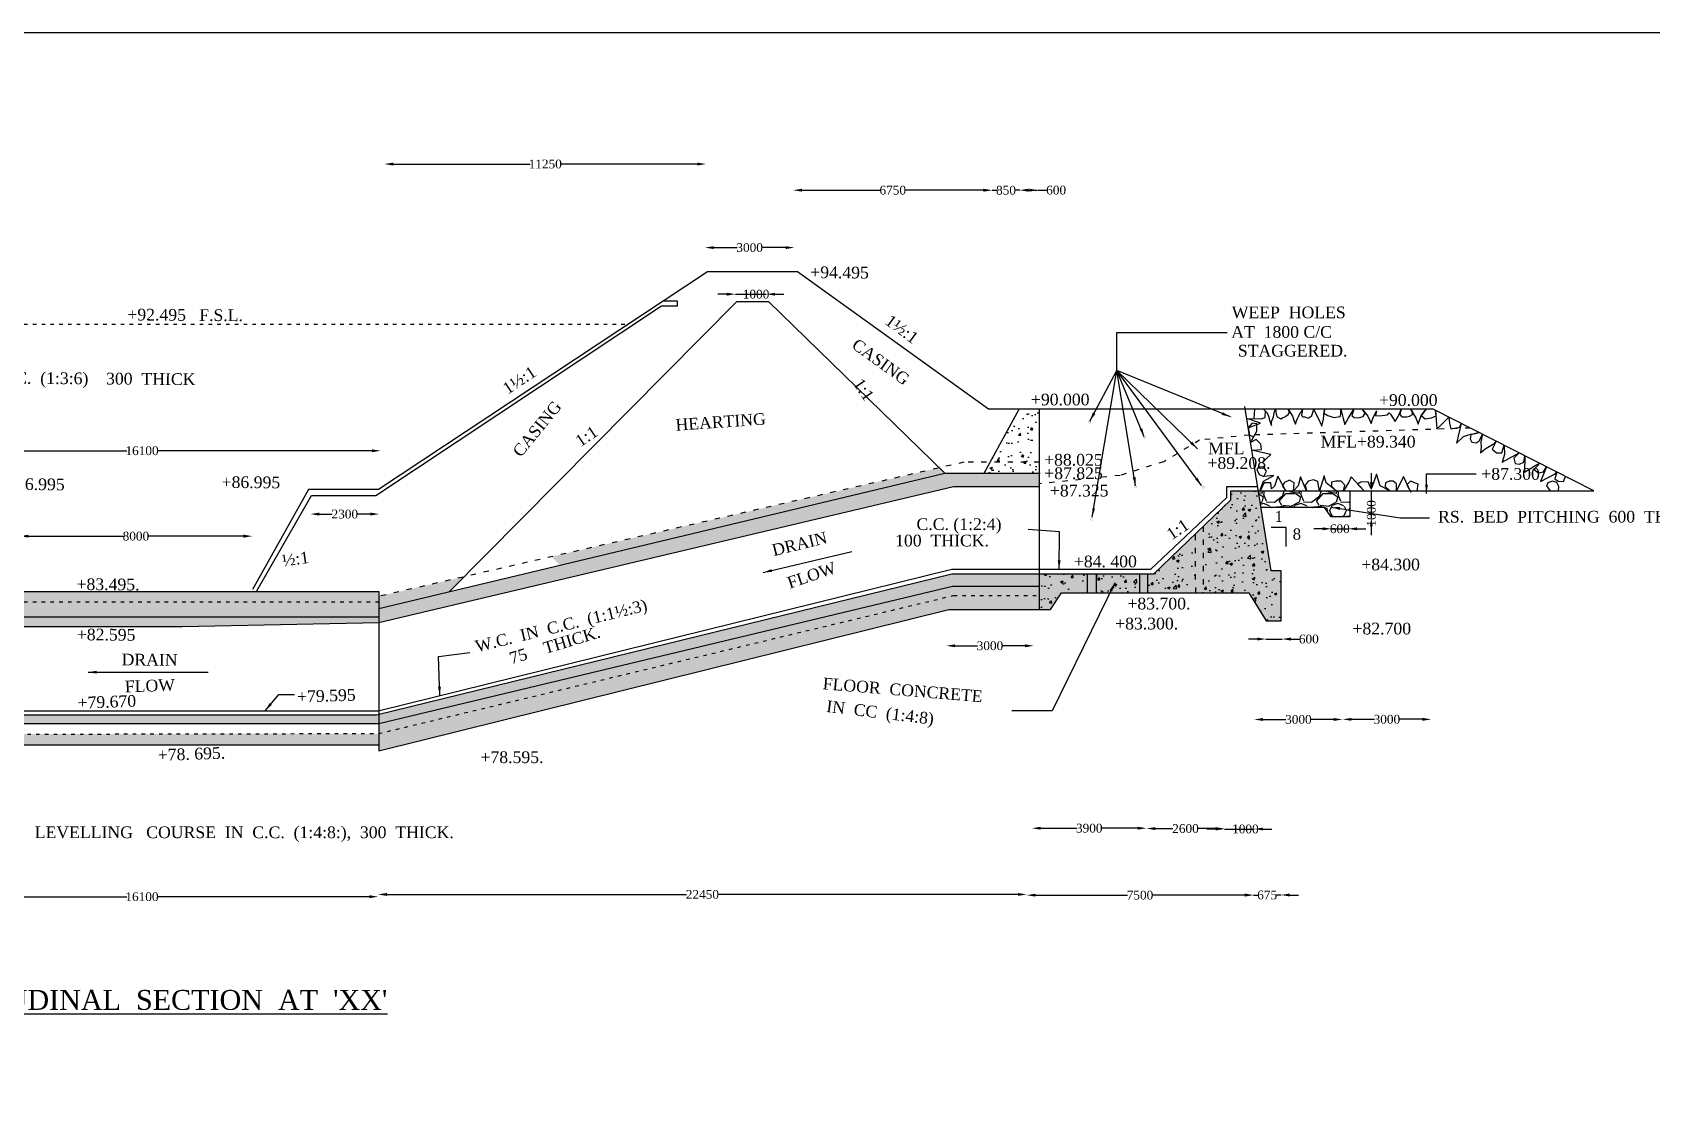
# Model space of a CAD drawing. Header units: millimetres. Extents: x 4961 to 197786, y 4930 to 111590.
# Drawn here: x 62087 to 117400, y 75194 to 111590 of the extents above; entities that cross this region are included whole.
import ezdxf

# ---------------------------------------------------------------- set-up
doc = ezdxf.new("R2010")
doc.units = ezdxf.units.MM
doc.linetypes.add('ACAD_ISO02W100', pattern=[15, 12, -3])
doc.linetypes.add('ACAD_ISO03W100', pattern=[30, 12, -18])
for name, color, linetype in [('DIM', 5, 'Continuous'), ('DOT LINE', 3, 'Continuous'), ('dwg', 20, 'Continuous'), ('HATCH', 2, 'Continuous'), ('TEXT', 7, 'Continuous')]:
    doc.layers.add(name, color=color, linetype=linetype)
doc.layers.add('TITLE', color=7, linetype='Continuous', lineweight=30)
doc.styles.get("Standard").update_dxf_attribs({"font": 'TIMES.TTF', "height": 300})
doc.dimstyles.new('ISO-25', dxfattribs={"dimtxt": 300, "dimasz": 300, "dimexe": 1.265, "dimexo": 0.625, "dimtad": 0, "dimdec": 1, "dimtxsty": 'Standard', "dimcen": 2.5, "dimse1": 1, "dimse2": 1, "dimclre": 5, "dimclrt": 4, "dimadec": 0, "dimazin": 0, "dimtfac": 1, "dimtdec": 1, "dimtmove": 0, "dimatfit": 3, "dimfxl": 1, "dimarcsym": 0})
pattern_1 = [(50, (0, 0), (910.9233, -79.6954), [95.25, -1047.75]), (355, (0, 0), (-176.214, 955.283), [76.2, -838.2]), (100.451, (75.9, -6.6), (734.7125, 875.5834), [80.95, -890.45]), (46.1842, (0, 254), (1355.395, -210.212), [142.875, -1571.625]), (96.6356, (113, 236.5), (1187.021, 1237.128), [121.425, -1335.675]), (351.184, (0, 254), (1187.023, 1237.126), [114.3, -1257.3]), (21, (127, 190.5), (758.0744, -511.3276), [95.25, -1047.75]), (326, (127, 190.5), (309.01, 920.94), [76.2, -838.2]), (71.4514, (190.2, 147.9), (1067.0825, 409.6143), [80.95, -890.45]), (37.5, (0, 0), (15.443, 422.7752), [0, -828.04, 0, -850.9, 0, -841.375]), (7.5, (0, 0), (334.0983, 500.9029), [0, -485.14, 0, -808.99, 0, -320.675]), (327.5, (-283.2, 0), (677.953, -28.6437), [0, -317.5, 0, -990.6, 0, -1314.45]), (317.5, (-410.2, 0), (740.646, 127.1325), [0, -412.75, 0, -657.86, 0, -933.45])]
pattern_2 = [(50, (0, 0), (546.554, -47.8173), [57.15, -628.65]), (355, (0, 0), (-105.7285, 573.17), [45.72, -502.92]), (100.451, (45.55, -4), (440.8275, 525.35), [48.57, -534.27]), (46.1842, (0, 152.4), (813.237, -126.127), [85.725, -942.975]), (96.6356, (67.8, 141.9), (712.2127, 742.2767), [72.855, -801.405]), (351.184, (0, 152.4), (712.214, 742.2754), [68.58, -754.38]), (21, (76.2, 114.3), (454.8446, -306.7966), [57.15, -628.65]), (326, (76.2, 114.3), (185.406, 552.564), [45.72, -502.92]), (71.4514, (114.1, 88.73), (640.2495, 245.7686), [48.57, -534.27]), (37.5, (0, 0), (9.2658, 253.66512), [0, -496.824, 0, -510.54, 0, -504.825]), (7.5, (0, 0), (200.459, 300.5417), [0, -291.084, 0, -485.394, 0, -192.405]), (327.5, (-169.93, 0), (406.77179, -17.18623), [0, -190.5, 0, -594.36, 0, -788.67]), (317.5, (-246.13, 0), (444.3875, 76.2795), [0, -247.65, 0, -394.716, 0, -560.07])]

# ---------------------------------------------------------------- blocks, each defined once
blk = doc.blocks.new('*D16')
at = {"layer": 'Defpoints', "color": 0, "linetype": 'ByBlock'}
for p in [(57677, 97208), (73988, 97295), (73988, 97208)]:
    blk.add_point(p, dxfattribs=at)
at = {"layer": 'DIM', "color": 0, "linetype": 'ByBlock', "lineweight": -2}
for p, q in [((57977, 97295), (65312, 97295)), ((73688, 97295), (66353, 97295))]:
    blk.add_line(p, q, dxfattribs=at)
at = {"layer": 'DIM', "color": 0, "linetype": 'ByBlock'}
for points in [[(57977, 97345), (57977, 97245), (57677, 97295)], [(73688, 97345), (73688, 97245), (73988, 97295)]]:
    blk.add_solid(points, dxfattribs=at)
at = {"layer": 'DIM', "color": 4, "linetype": 'ByBlock', "insert": (65833, 97295), "char_height": 300, "attachment_point": 5}
blk.add_mtext('16100', dxfattribs=at)
blk = doc.blocks.new('*D17')
at = {"layer": 'Defpoints', "color": 0, "linetype": 'ByBlock'}
for p in [(61649, 94384), (69599, 94384), (69599, 94377)]:
    blk.add_point(p, dxfattribs=at)
at = {"layer": 'DIM', "color": 0, "linetype": 'ByBlock', "lineweight": -2}
for p, q in [((61949, 94377), (65202, 94377)), ((69299, 94377), (66047, 94377))]:
    blk.add_line(p, q, dxfattribs=at)
at = {"layer": 'DIM', "color": 0, "linetype": 'ByBlock'}
for points in [[(61949, 94427), (61949, 94327), (61649, 94377)], [(69299, 94427), (69299, 94327), (69599, 94377)]]:
    blk.add_solid(points, dxfattribs=at)
at = {"layer": 'DIM', "color": 4, "linetype": 'ByBlock', "insert": (65624, 94377), "char_height": 300, "attachment_point": 5}
blk.add_mtext('8000', dxfattribs=at)
blk = doc.blocks.new('*D18')
at = {"layer": 'Defpoints', "color": 0, "linetype": 'ByBlock'}
for p in [(71588, 95121), (73933, 95131), (73933, 95121)]:
    blk.add_point(p, dxfattribs=at)
at = {"layer": 'DIM', "color": 0, "linetype": 'ByBlock', "lineweight": -2}
for p, q in [((71888, 95131), (72329, 95131)), ((73633, 95131), (73191, 95131))]:
    blk.add_line(p, q, dxfattribs=at)
at = {"layer": 'DIM', "color": 0, "linetype": 'ByBlock'}
for points in [[(71888, 95181), (71888, 95081), (71588, 95131)], [(73633, 95181), (73633, 95081), (73933, 95131)]]:
    blk.add_solid(points, dxfattribs=at)
at = {"layer": 'DIM', "color": 4, "linetype": 'ByBlock', "insert": (72760, 95131), "char_height": 300, "attachment_point": 5}
blk.add_mtext('2300', dxfattribs=at)
blk = doc.blocks.new('*D19')
at = {"layer": 'Defpoints', "color": 0, "linetype": 'ByBlock'}
for p in [(74113, 107090), (85101, 107091), (85101, 107090)]:
    blk.add_point(p, dxfattribs=at)
at = {"layer": 'DIM', "color": 0, "linetype": 'ByBlock', "lineweight": -2}
for p, q in [((74413, 107091), (79087, 107091)), ((84801, 107091), (80127, 107091))]:
    blk.add_line(p, q, dxfattribs=at)
at = {"layer": 'DIM', "color": 0, "linetype": 'ByBlock'}
for points in [[(74413, 107141), (74413, 107041), (74113, 107091)], [(84801, 107141), (84801, 107041), (85101, 107091)]]:
    blk.add_solid(points, dxfattribs=at)
at = {"layer": 'DIM', "color": 4, "linetype": 'ByBlock', "insert": (79607, 107091), "char_height": 300, "attachment_point": 5}
blk.add_mtext('11250', dxfattribs=at)
blk = doc.blocks.new('*D20')
at = {"layer": 'Defpoints', "color": 0, "linetype": 'ByBlock'}
for p in [(85063, 104287), (88115, 104287), (88115, 104237)]:
    blk.add_point(p, dxfattribs=at)
at = {"layer": 'DIM', "color": 0, "linetype": 'ByBlock', "lineweight": -2}
for p, q in [((85363, 104237), (86162, 104237)), ((87815, 104237), (87015, 104237))]:
    blk.add_line(p, q, dxfattribs=at)
at = {"layer": 'DIM', "color": 0, "linetype": 'ByBlock'}
for points in [[(85363, 104287), (85363, 104187), (85063, 104237)], [(87815, 104287), (87815, 104187), (88115, 104237)]]:
    blk.add_solid(points, dxfattribs=at)
at = {"layer": 'DIM', "color": 4, "linetype": 'ByBlock', "insert": (86589, 104237), "char_height": 300, "attachment_point": 5}
blk.add_mtext('3000', dxfattribs=at)
blk = doc.blocks.new('*D21')
at = {"layer": 'Defpoints', "color": 0, "linetype": 'ByBlock'}
for p in [(107587, 95925), (107827, 95925), (107586, 95008)]:
    blk.add_point(p, dxfattribs=at)
at = {"layer": 'DIM', "color": 0, "linetype": 'ByBlock', "lineweight": -2}
for p, q in [((107828, 96225), (107829, 96525)), ((107826, 95008), (107827, 95925)), ((107825, 94708), (107824, 94408))]:
    blk.add_line(p, q, dxfattribs=at)
at = {"layer": 'DIM', "color": 0, "linetype": 'ByBlock'}
for points in [[(107778, 96225), (107878, 96225), (107827, 95925)], [(107775, 94708), (107875, 94708), (107826, 95008)]]:
    blk.add_solid(points, dxfattribs=at)
at = {"layer": 'DIM', "color": 4, "linetype": 'ByBlock', "insert": (107826, 95156), "char_height": 300, "attachment_point": 5, "rotation": 89.8845}
blk.add_mtext('1000', dxfattribs=at)
blk = doc.blocks.new('*D22')
at = {"layer": 'Defpoints', "color": 0, "linetype": 'ByBlock'}
for p in [(106463, 94652), (107033, 94652), (107033, 94629)]:
    blk.add_point(p, dxfattribs=at)
at = {"layer": 'DIM', "color": 0, "linetype": 'ByBlock', "lineweight": -2}
for p, q in [((106163, 94629), (105863, 94629)), ((106463, 94629), (107033, 94629)), ((107333, 94629), (107633, 94629))]:
    blk.add_line(p, q, dxfattribs=at)
at = {"layer": 'DIM', "color": 0, "linetype": 'ByBlock'}
for points in [[(106163, 94679), (106163, 94579), (106463, 94629)], [(107333, 94679), (107333, 94579), (107033, 94629)]]:
    blk.add_solid(points, dxfattribs=at)
at = {"layer": 'DIM', "color": 4, "linetype": 'ByBlock', "insert": (106748, 94629), "char_height": 300, "attachment_point": 5}
blk.add_mtext('600', dxfattribs=at)
blk = doc.blocks.new('*D23')
at = {"layer": 'Defpoints', "color": 0, "linetype": 'ByBlock'}
for p in [(86106, 102704), (87158, 102704), (87158, 102644)]:
    blk.add_point(p, dxfattribs=at)
at = {"layer": 'DIM', "color": 0, "linetype": 'ByBlock', "lineweight": -2}
for p, q in [((85806, 102644), (85506, 102644)), ((86106, 102644), (87158, 102644)), ((87458, 102644), (87758, 102644))]:
    blk.add_line(p, q, dxfattribs=at)
at = {"layer": 'DIM', "color": 0, "linetype": 'ByBlock'}
for points in [[(85806, 102694), (85806, 102594), (86106, 102644)], [(87458, 102694), (87458, 102594), (87158, 102644)]]:
    blk.add_solid(points, dxfattribs=at)
at = {"layer": 'DIM', "color": 4, "linetype": 'ByBlock', "insert": (86808, 102644), "char_height": 300, "attachment_point": 5}
blk.add_mtext('1000', dxfattribs=at)
blk = doc.blocks.new('*D24')
at = {"layer": 'Defpoints', "color": 0, "linetype": 'ByBlock'}
for p in [(88080, 106191), (94877, 106198), (94877, 106191)]:
    blk.add_point(p, dxfattribs=at)
at = {"layer": 'DIM', "color": 0, "linetype": 'ByBlock', "lineweight": -2}
for p, q in [((88380, 106198), (91052, 106198)), ((94577, 106198), (91904, 106198))]:
    blk.add_line(p, q, dxfattribs=at)
at = {"layer": 'DIM', "color": 0, "linetype": 'ByBlock'}
for points in [[(88380, 106248), (88380, 106148), (88080, 106198)], [(94577, 106248), (94577, 106148), (94877, 106198)]]:
    blk.add_solid(points, dxfattribs=at)
at = {"layer": 'DIM', "color": 4, "linetype": 'ByBlock', "insert": (91478, 106198), "char_height": 300, "attachment_point": 5}
blk.add_mtext('6750', dxfattribs=at)
blk = doc.blocks.new('*D25')
at = {"layer": 'Defpoints', "color": 0, "linetype": 'ByBlock'}
for p in [(94877, 106198), (95815, 106198), (95815, 106196)]:
    blk.add_point(p, dxfattribs=at)
at = {"layer": 'DIM', "color": 0, "linetype": 'ByBlock', "lineweight": -2}
for p, q in [((94577, 106196), (94277, 106196)), ((94877, 106196), (95034, 106196)), ((95815, 106196), (95657, 106196)), ((96115, 106196), (96415, 106196))]:
    blk.add_line(p, q, dxfattribs=at)
at = {"layer": 'DIM', "color": 0, "linetype": 'ByBlock'}
for points in [[(94577, 106246), (94577, 106146), (94877, 106196)], [(96115, 106246), (96115, 106146), (95815, 106196)]]:
    blk.add_solid(points, dxfattribs=at)
at = {"layer": 'DIM', "color": 4, "linetype": 'ByBlock', "insert": (95346, 106196), "char_height": 300, "attachment_point": 5}
blk.add_mtext('850', dxfattribs=at)
blk = doc.blocks.new('*D26')
at = {"layer": 'Defpoints', "color": 0, "linetype": 'ByBlock'}
for p in [(95815, 106196), (96444, 106199), (96444, 106196)]:
    blk.add_point(p, dxfattribs=at)
at = {"layer": 'DIM', "color": 0, "linetype": 'ByBlock', "lineweight": -2}
for p, q in [((96115, 106199), (96144, 106199)), ((96444, 106199), (96744, 106199))]:
    blk.add_line(p, q, dxfattribs=at)
at = {"layer": 'DIM', "color": 0, "linetype": 'ByBlock'}
for points in [[(96115, 106249), (96115, 106149), (95815, 106199)], [(96144, 106249), (96144, 106149), (96444, 106199)]]:
    blk.add_solid(points, dxfattribs=at)
at = {"layer": 'DIM', "color": 4, "linetype": 'ByBlock', "insert": (97059, 106199), "char_height": 300, "attachment_point": 5}
blk.add_mtext('600', dxfattribs=at)
blk = doc.blocks.new('*D27')
at = {"layer": 'Defpoints', "color": 0, "linetype": 'ByBlock'}
for p in [(104226, 90874), (104776, 90874), (104776, 90862)]:
    blk.add_point(p, dxfattribs=at)
at = {"layer": 'DIM', "color": 0, "linetype": 'ByBlock', "lineweight": -2}
for p, q in [((103926, 90862), (103626, 90862)), ((104226, 90862), (104776, 90862)), ((105076, 90862), (105376, 90862))]:
    blk.add_line(p, q, dxfattribs=at)
at = {"layer": 'DIM', "color": 0, "linetype": 'ByBlock'}
for points in [[(103926, 90912), (103926, 90812), (104226, 90862)], [(105076, 90912), (105076, 90812), (104776, 90862)]]:
    blk.add_solid(points, dxfattribs=at)
at = {"layer": 'DIM', "color": 4, "linetype": 'ByBlock', "insert": (105691, 90862), "char_height": 300, "attachment_point": 5}
blk.add_mtext('600', dxfattribs=at)
blk = doc.blocks.new('*D28')
at = {"layer": 'Defpoints', "color": 0, "linetype": 'ByBlock'}
for p in [(93304, 90645), (96292, 90645), (96292, 90632)]:
    blk.add_point(p, dxfattribs=at)
at = {"layer": 'DIM', "color": 0, "linetype": 'ByBlock', "lineweight": -2}
for p, q in [((93604, 90632), (94371, 90632)), ((95992, 90632), (95225, 90632))]:
    blk.add_line(p, q, dxfattribs=at)
at = {"layer": 'DIM', "color": 0, "linetype": 'ByBlock'}
for points in [[(93604, 90682), (93604, 90582), (93304, 90632)], [(95992, 90682), (95992, 90582), (96292, 90632)]]:
    blk.add_solid(points, dxfattribs=at)
at = {"layer": 'DIM', "color": 4, "linetype": 'ByBlock', "insert": (94798, 90632), "char_height": 300, "attachment_point": 5}
blk.add_mtext('3000', dxfattribs=at)
blk = doc.blocks.new('*D33')
at = {"layer": 'Defpoints', "color": 0, "linetype": 'ByBlock'}
for p in [(57765, 82050), (73898, 82059), (73898, 82050)]:
    blk.add_point(p, dxfattribs=at)
at = {"layer": 'DIM', "color": 0, "linetype": 'ByBlock', "lineweight": -2}
for p, q in [((58065, 82059), (65311, 82059)), ((73598, 82059), (66352, 82059))]:
    blk.add_line(p, q, dxfattribs=at)
at = {"layer": 'DIM', "color": 0, "linetype": 'ByBlock'}
for points in [[(58065, 82109), (58065, 82009), (57765, 82059)], [(73598, 82109), (73598, 82009), (73898, 82059)]]:
    blk.add_solid(points, dxfattribs=at)
at = {"layer": 'DIM', "color": 4, "linetype": 'ByBlock', "insert": (65831, 82059), "char_height": 300, "attachment_point": 5}
blk.add_mtext('16100', dxfattribs=at)
blk = doc.blocks.new('*D34')
at = {"layer": 'Defpoints', "color": 0, "linetype": 'ByBlock'}
for p in [(73898, 82059), (96052, 82136), (96052, 82059)]:
    blk.add_point(p, dxfattribs=at)
at = {"layer": 'DIM', "color": 0, "linetype": 'ByBlock', "lineweight": -2}
for p, q in [((74198, 82136), (84433, 82136)), ((95752, 82136), (85516, 82136))]:
    blk.add_line(p, q, dxfattribs=at)
at = {"layer": 'DIM', "color": 0, "linetype": 'ByBlock'}
for points in [[(74198, 82186), (74198, 82086), (73898, 82136)], [(95752, 82186), (95752, 82086), (96052, 82136)]]:
    blk.add_solid(points, dxfattribs=at)
at = {"layer": 'DIM', "color": 4, "linetype": 'ByBlock', "insert": (84975, 82136), "char_height": 300, "attachment_point": 5}
blk.add_mtext('22450', dxfattribs=at)
blk = doc.blocks.new('*D35')
at = {"layer": 'Defpoints', "color": 0, "linetype": 'ByBlock'}
for p in [(96052, 82136), (103795, 82136), (103795, 82111)]:
    blk.add_point(p, dxfattribs=at)
at = {"layer": 'DIM', "color": 0, "linetype": 'ByBlock', "lineweight": -2}
for p, q in [((96352, 82111), (99496, 82111)), ((103495, 82111), (100351, 82111))]:
    blk.add_line(p, q, dxfattribs=at)
at = {"layer": 'DIM', "color": 0, "linetype": 'ByBlock'}
for points in [[(96352, 82161), (96352, 82061), (96052, 82111)], [(103495, 82161), (103495, 82061), (103795, 82111)]]:
    blk.add_solid(points, dxfattribs=at)
at = {"layer": 'DIM', "color": 4, "linetype": 'ByBlock', "insert": (99923, 82111), "char_height": 300, "attachment_point": 5}
blk.add_mtext('7500', dxfattribs=at)
blk = doc.blocks.new('*D36')
at = {"layer": 'Defpoints', "color": 0, "linetype": 'ByBlock'}
for p in [(96232, 84399), (100147, 84399), (100147, 84399)]:
    blk.add_point(p, dxfattribs=at)
at = {"layer": 'DIM', "color": 0, "linetype": 'ByBlock', "lineweight": -2}
for p, q in [((96532, 84399), (97763, 84399)), ((99847, 84399), (98617, 84399))]:
    blk.add_line(p, q, dxfattribs=at)
at = {"layer": 'DIM', "color": 0, "linetype": 'ByBlock'}
for points in [[(96532, 84449), (96532, 84349), (96232, 84399)], [(99847, 84449), (99847, 84349), (100147, 84399)]]:
    blk.add_solid(points, dxfattribs=at)
at = {"layer": 'DIM', "color": 4, "linetype": 'ByBlock', "insert": (98190, 84399), "char_height": 300, "attachment_point": 5}
blk.add_mtext('3900', dxfattribs=at)
blk = doc.blocks.new('*D37')
at = {"layer": 'Defpoints', "color": 0, "linetype": 'ByBlock'}
for p in [(100147, 84399), (102809, 84399), (102809, 84386)]:
    blk.add_point(p, dxfattribs=at)
at = {"layer": 'DIM', "color": 0, "linetype": 'ByBlock', "lineweight": -2}
for p, q in [((100447, 84386), (101047, 84386)), ((102509, 84386), (101909, 84386))]:
    blk.add_line(p, q, dxfattribs=at)
at = {"layer": 'DIM', "color": 0, "linetype": 'ByBlock'}
for points in [[(100447, 84436), (100447, 84336), (100147, 84386)], [(102509, 84436), (102509, 84336), (102809, 84386)]]:
    blk.add_solid(points, dxfattribs=at)
at = {"layer": 'DIM', "color": 4, "linetype": 'ByBlock', "insert": (101478, 84386), "char_height": 300, "attachment_point": 5}
blk.add_mtext('2600', dxfattribs=at)
blk = doc.blocks.new('*D38')
at = {"layer": 'Defpoints', "color": 0, "linetype": 'ByBlock'}
for p in [(102809, 84386), (103825, 84386), (103825, 84372)]:
    blk.add_point(p, dxfattribs=at)
at = {"layer": 'DIM', "color": 0, "linetype": 'ByBlock', "lineweight": -2}
for p, q in [((102509, 84372), (102209, 84372)), ((102809, 84372), (103825, 84372)), ((104125, 84372), (104425, 84372))]:
    blk.add_line(p, q, dxfattribs=at)
at = {"layer": 'DIM', "color": 0, "linetype": 'ByBlock'}
for points in [[(102509, 84422), (102509, 84322), (102809, 84372)], [(104125, 84422), (104125, 84322), (103825, 84372)]]:
    blk.add_solid(points, dxfattribs=at)
at = {"layer": 'DIM', "color": 4, "linetype": 'ByBlock', "insert": (103524, 84372), "char_height": 300, "attachment_point": 5}
blk.add_mtext('1000', dxfattribs=at)
blk = doc.blocks.new('*D39')
at = {"layer": 'Defpoints', "color": 0, "linetype": 'ByBlock'}
for p in [(103795, 82111), (104740, 82117), (104740, 82111)]:
    blk.add_point(p, dxfattribs=at)
at = {"layer": 'DIM', "color": 0, "linetype": 'ByBlock', "lineweight": -2}
for p, q in [((103495, 82117), (103195, 82117)), ((103795, 82117), (103959, 82117)), ((104740, 82117), (104576, 82117)), ((105040, 82117), (105340, 82117))]:
    blk.add_line(p, q, dxfattribs=at)
at = {"layer": 'DIM', "color": 0, "linetype": 'ByBlock'}
for points in [[(103495, 82167), (103495, 82067), (103795, 82117)], [(105040, 82167), (105040, 82067), (104740, 82117)]]:
    blk.add_solid(points, dxfattribs=at)
at = {"layer": 'DIM', "color": 4, "linetype": 'ByBlock', "insert": (104268, 82117), "char_height": 300, "attachment_point": 5}
blk.add_mtext('675', dxfattribs=at)
blk = doc.blocks.new('*D40')
at = {"layer": 'Defpoints', "color": 0, "linetype": 'ACAD_ISO02W100'}
for p in [(103827, 88102), (106843, 88114), (106843, 88102)]:
    blk.add_point(p, dxfattribs=at)
at = {"layer": 'DIM', "color": 0, "linetype": 'ACAD_ISO02W100', "lineweight": -2}
for p, q in [((104127, 88114), (104908, 88114)), ((106543, 88114), (105762, 88114))]:
    blk.add_line(p, q, dxfattribs=at)
at = {"layer": 'DIM', "color": 0, "linetype": 'ACAD_ISO02W100'}
for points in [[(104127, 88164), (104127, 88064), (103827, 88114)], [(106543, 88164), (106543, 88064), (106843, 88114)]]:
    blk.add_solid(points, dxfattribs=at)
at = {"layer": 'DIM', "color": 4, "linetype": 'ACAD_ISO02W100', "insert": (105335, 88114), "char_height": 300, "attachment_point": 5}
blk.add_mtext('3000', dxfattribs=at)
blk = doc.blocks.new('*D41')
at = {"layer": 'Defpoints', "color": 0, "linetype": 'ACAD_ISO02W100'}
for p in [(106843, 88114), (109870, 88119), (109870, 88114)]:
    blk.add_point(p, dxfattribs=at)
at = {"layer": 'DIM', "color": 0, "linetype": 'ACAD_ISO02W100', "lineweight": -2}
for p, q in [((107143, 88119), (107930, 88119)), ((109570, 88119), (108783, 88119))]:
    blk.add_line(p, q, dxfattribs=at)
at = {"layer": 'DIM', "color": 0, "linetype": 'ACAD_ISO02W100'}
for points in [[(107143, 88169), (107143, 88069), (106843, 88119)], [(109570, 88169), (109570, 88069), (109870, 88119)]]:
    blk.add_solid(points, dxfattribs=at)
at = {"layer": 'DIM', "color": 4, "linetype": 'ACAD_ISO02W100', "insert": (108357, 88119), "char_height": 300, "attachment_point": 5}
blk.add_mtext('3000', dxfattribs=at)

msp = doc.modelspace()

# ---------------------------------------------------------------- hatches: boundary and pattern name
at = {"layer": 'HATCH', "ltscale": 15}
h = msp.add_hatch(dxfattribs=at)
h.set_pattern_fill('AR-CONC', color=256, scale=5, style=0)
h.set_pattern_definition(pattern_1)
h.paths.add_polyline_path([(96483.25, 98714.86), (95800.57, 98714.86), (94805.09, 96905.18), (96483.25, 96905.18)])
h.paths.add_polyline_path([(96483.25, 96905.18), (94805.09, 96905.18), (94598.75, 96530.08), (96483.25, 96530.08)])
h = msp.add_hatch(dxfattribs=at)
h.set_pattern_fill('AR-CONC', color=256, scale=3, style=0)
h.set_pattern_definition(pattern_2)
h.paths.add_polyline_path([(33328.46, 98336.67), (32764.01, 98288.83), (32734.57, 97200.74), (34010.8, 96941)])
h.paths.add_polyline_path([(34010.8, 96941), (32734.57, 97200.74), (32724.19, 96817.33), (34218.12, 96516.95)])
h.paths.add_polyline_path([(32724.19, 96817.33), (32709.66, 96280.07), (36001.7, 95623.81), (35768.43, 96205.24)])
h.paths.add_polyline_path([(35603.27, 96616.91), (35768.43, 96205.24), (36517.01, 96054.73), (36839.49, 96365.32)])
h.paths.add_polyline_path([(35768.43, 96205.24), (36001.7, 95623.81), (40536.3, 94719.86), (40351.93, 95283.66)])
h.paths.add_polyline_path([(40223.42, 95676.64), (40351.93, 95283.66), (55627.73, 92212.24), (55224.03, 92623.78)])
h.paths.add_polyline_path([(40351.93, 95283.66), (40536.3, 94719.86), (47680.72, 93295.66), (47275.24, 93891.63)], flags=17)
h.paths.add_polyline_path([(47275.24, 93891.63), (47680.72, 93295.66), (57715.45, 91295.28), (57715.45, 91792.47)])
h.paths.add_polyline_path([(62258.39, 92485.53), (57715.45, 92485.53), (57715.45, 92116.74), (62594.16, 92118.09)])
h.paths.add_polyline_path([(62594.16, 92118.09), (57715.45, 92116.74), (57715.45, 91618.63), (63050.56, 91618.63)])
h.paths.add_polyline_path([(63050.56, 91618.63), (57715.45, 91618.63), (57715.45, 91295.28), (63346.04, 91295.28)])
h.paths.add_polyline_path([(73924.15, 92485.53), (62258.39, 92485.53), (62594.16, 92118.09), (73924.15, 92121.22)])
h.paths.add_polyline_path([(73924.15, 92121.22), (62594.16, 92118.09), (63050.56, 91618.63), (63860.3, 91618.63), (73924.15, 91617.2)])
h.paths.add_polyline_path([(73924.15, 91617.2), (63860.3, 91618.63), (63050.56, 91618.63), (63346.04, 91295.28), (67206.59, 91295.28), (73924.15, 91430.94)])
h.paths.add_polyline_path([(76831.14, 92988.83), (73924.15, 92322.08), (73924.15, 92121.22), (73924.15, 91910.25), (76332.49, 92485.69)], flags=17)
h.paths.add_polyline_path([(80474.44, 92981.45), (80099.93, 93385.85), (73924.15, 91910.25), (73924.15, 91617.2), (73924.15, 91430.94)])
h.paths.add_polyline_path([(87150.22, 95070.41), (86891.67, 95296.34), (79830.51, 93676.78), (80099.93, 93385.85)])
h.paths.add_polyline_path([(87608.32, 94670.1), (87150.22, 95070.41), (80099.93, 93385.85), (80474.44, 92981.45)])
h.paths.add_polyline_path([(93259.29, 96530.08), (93070.56, 96713.55), (86891.67, 95296.34), (87150.22, 95070.41)])
h.paths.add_polyline_path([(93548.22, 96076.13), (96483.25, 96076.13), (96483.25, 96530.08), (93259.29, 96530.08), (87150.22, 95070.41), (87608.32, 94670.1)])
h = msp.add_hatch(dxfattribs=at)
h.set_pattern_fill('AR-CONC', color=256, scale=3, style=0)
h.set_pattern_definition(pattern_2)
h.paths.add_polyline_path([(32628.63, 93285.53), (32619.62, 92952.35), (36159.51, 92230.63), (36357.27, 92540.99)])
h.paths.add_polyline_path([(32619.62, 92952.35), (32607.57, 92506.97), (35923.12, 91859.61), (36159.51, 92230.63)])
h.paths.add_polyline_path([(35923.12, 91859.61), (32607.57, 92506.97), (32596.99, 92115.88), (35692.36, 91497.45)])
h.paths.add_polyline_path([(36357.27, 92540.99), (36159.51, 92230.63), (42278.3, 90983.12), (42791.19, 91256.26)])
h.paths.add_polyline_path([(36159.51, 92230.63), (35923.12, 91859.61), (41777.67, 90716.51), (42278.3, 90983.12)])
h.paths.add_polyline_path([(35923.12, 91859.61), (35692.36, 91497.45), (41183.88, 90400.29), (41777.67, 90716.51)])
h.paths.add_polyline_path([(42791.19, 91256.26), (42278.3, 90983.12), (53226.03, 88751.07), (53635.21, 89090.91)])
h.paths.add_polyline_path([(42278.3, 90983.12), (41777.67, 90716.51), (52962.96, 88532.57), (53226.03, 88751.07)])
h.paths.add_polyline_path([(41777.67, 90716.51), (41183.88, 90400.29), (52491.61, 88141.1), (52962.96, 88532.57)])
h.paths.add_polyline_path([(53635.21, 89090.91), (53226.03, 88751.07), (57715.45, 87835.76), (57715.45, 88276.17)])
h.paths.add_polyline_path([(53226.03, 88751.07), (52962.96, 88532.57), (57715.45, 87604.65), (57715.45, 87835.76)])
h.paths.add_polyline_path([(57715.45, 87604.65), (52962.96, 88532.57), (52491.61, 88141.1), (57715.45, 87097.43)])
h.paths.add_polyline_path([(73924.15, 88290.13), (73837.15, 88268.78), (57752.47, 88268.78), (57715.45, 88276.17), (57715.45, 87977.22), (73924.15, 87976.61)])
h.paths.add_polyline_path([(73924.15, 87634.81), (57715.45, 87604.65), (57715.45, 87247.92), (73924.15, 87247.92)])
h.paths.add_polyline_path([(78781.34, 89140.13), (79104.74, 89561.39), (73924.15, 88290.13), (73924.15, 87976.61)])
h.paths.add_polyline_path([(78462.84, 88725.25), (78781.34, 89140.13), (73924.15, 87976.61), (73924.15, 87634.81)])
h.paths.add_polyline_path([(77939.39, 88043.4), (78462.84, 88725.25), (73924.15, 87634.81), (73924.15, 87247.92), (73924.15, 87047.99)])
h.paths.add_polyline_path([(85555.21, 90762.78), (85689.31, 91177.17), (79104.74, 89561.39), (78781.34, 89140.13)])
h.paths.add_polyline_path([(85438.18, 90401.1), (85555.21, 90762.78), (78781.34, 89140.13), (78462.84, 88725.25)])
h.paths.add_polyline_path([(85262.73, 89858.91), (85438.18, 90401.1), (78462.84, 88725.25), (77939.39, 88043.4)])
h.paths.add_polyline_path([(91462.51, 92177.85), (91688.41, 92649.29), (85689.31, 91177.17), (85555.21, 90762.78)])
h.paths.add_polyline_path([(91284.15, 91805.62), (91462.51, 92177.85), (85555.21, 90762.78), (85438.18, 90401.1)])
h.paths.add_polyline_path([(91037.31, 91290.48), (91284.15, 91805.62), (85438.18, 90401.1), (85262.73, 89858.91)])
h.paths.add_polyline_path([(104746.95, 93193.14), (104402.17, 93193.14), (103965.55, 95925.43), (103025.42, 95925.43), (103025.42, 95620.34), (100400.64, 93092.99), (93496.55, 93092.99), (91688.41, 92649.29), (91037.31, 91290.48), (93390.12, 91873.76), (96864.29, 91873.76), (97239.74, 92443.24), (103641.73, 92443.24), (104235.5, 91485.09), (104746.95, 91485.09)])
h = msp.add_hatch(dxfattribs=at)
h.set_pattern_fill('AR-CONC', color=256, scale=50, style=0)
h.paths.add_polyline_path([(103965.55, 95925.43), (103025.42, 95925.43), (103025.42, 95620.34), (102078.44, 94708.51), (102078.44, 92443.24), (103641.73, 92443.24), (104235.5, 91485.09), (104746.95, 91485.09), (104746.95, 93193.14), (104402.17, 93193.14)])
h = msp.add_hatch(dxfattribs=at)
h.set_pattern_fill('AR-CONC', color=256, scale=30, style=0)
h.paths.add_polyline_path([(103965.55, 95925.43), (103025.42, 95925.43), (103025.42, 95620.34), (102078.44, 94708.51), (102078.44, 92443.24), (103641.73, 92443.24), (104235.5, 91485.09), (104746.95, 91485.09), (104746.95, 93193.14), (104402.17, 93193.14)])
h = msp.add_hatch(dxfattribs=at)
h.set_pattern_fill('AR-CONC', color=256, scale=5, style=0)
h.set_pattern_definition(pattern_1)
h.paths.add_polyline_path([(103965.55, 95925.43), (103025.42, 95925.43), (103025.42, 95620.34), (102078.44, 94708.51), (102078.44, 92443.24), (103641.73, 92443.24), (104235.5, 91485.09), (104746.95, 91485.09), (104746.95, 93193.14), (104402.17, 93193.14)])
h = msp.add_hatch(dxfattribs=at)
h.set_pattern_fill('GRAVEL', color=256, scale=50, style=0)
h.set_pattern_definition([(228.0128, (914.4, 1270), (-10160.00863, -11430.014045), [170.86, -16915.25]), (184.9697, (800.1, 1143), (15240.024653, 1269.991038), [293.2025, -29027]), (132.5104, (508, 1117.6), (12699.99076, -13970.013646), [206.741, -20467.35]), (267.2737, (12.7, 800.1), (1269.994485, 25399.991827), [267.0025, -26433.2]), (292.8337, (0, 533.4), (-6350.018028, 15240.008665), [261.817, -25919.9]), (357.2737, (101.6, 292.1), (-25399.991827, 1269.994485), [267.0025, -26433.2]), (37.6942, (368.3, 279.4), (-16510.01043, -12699.988678), [353.097, -34956.55]), (72.2553, (647.7, 495.3), (8890.017783, 27940.008103), [333.36, -33002.65]), (121.4296, (749.3, 812.8), (-10160.002618, 16509.98058), [267.9065, -26522.75]), (175.2364, (609.6, 1041.4), (13969.98903, -1269.98808), [305.856, -14986.95]), (222.3974, (304.8, 1066.8), (-15240.000459, -13969.981825), [395.539, -39158.4]), (138.8141, (1270, 787.4), (-8889.99434, 7619.98828), [135.002, -13365.3]), (171.4692, (1168.4, 876.3), (16509.974798, -2540.0064), [256.841, -25427.3]), (225, (914.4, 914.4), (-3e-13, -1269.999), [179.605, -1616.445]), (203.1986, (825.5, 1066.8), (6350.02141, 2540.01114), [96.72, -9575.3]), (291.8014, (736.6, 1028.7), (-1270.0009, 3810.00245), [136.783, -6702.4]), (30.9638, (787.4, 901.7), (3809.99598, 2540.00198), [222.16, -7183.15]), (161.5651, (977.9, 1016), (2540.0012, -1269.9981), [160.643, -3855.45]), (16.3895, (0, 1028.7), (12700.007007, 3809.992075), [225.044, -22279.4]), (70.3462, (215.9, 1092.2), (-5079.985844, -13969.980244), [188.7995, -18691.1]), (293.1986, (977.9, 1270), (-2540.01114, 6350.02141), [193.44, -9478.6]), (343.6105, (1054.1, 1092.2), (-12700.007007, 3809.992075), [225.044, -22279.4]), (339.444, (0, 241.3), (-6350.00788, 2539.99692), [217.018, -10633.85]), (294.7751, (203.2, 165.1), (-6349.9852, 13969.993513), [181.836, -18001.8]), (66.8014, (990.6, 0), (2540.01114, 6350.02141), [193.44, -9478.6]), (17.354, (1066.8, 177.8), (-16510.00089, -5079.992338), [212.8915, -21076.2]), (69.444, (368.3, 0), (-2539.99692, -6350.00788), [108.509, -10742.4]), (101.3099, (914.4, 0), (-1269.99373, 5079.98373), [64.758, -6411]), (165.9638, (901.7, 63.5), (3810.0027, -1269.9978), [261.817, -4974.525]), (186.009, (647.7, 127), (12699.981272, 1269.997034), [242.6335, -24020.7]), (303.6901, (787.4, 787.4), (-1270.0004, 2539.99755), [183.162, -4395.89]), (353.1572, (889, 635), (21590.008928, -2540.011376), [319.7785, -31658]), (60.9454, (1206.5, 596.9), (-5079.98818, -8889.97881), [130.754, -12944.7]), (90, (1270, 711.2), (-1270, 1270), [76.2, -1193.8]), (120.2564, (622.3, 165.1), (5079.989233, -8889.995516), [176.434, -17466.95]), (48.0128, (533.4, 317.5), (10160.00863, 11430.014045), [341.721, -16744.4]), (0, (762, 571.5), (1270, 1270), [330.2, -939.8]), (325.3048, (1092.2, 571.5), (-12699.977995, 8890.000845), [200.805, -19879.65]), (254.0546, (1257.3, 457.2), (-1270.00324, -5080.0121), [184.915, -9060.85]), (207.646, (1206.5, 279.4), (-24129.991525, -12700.007987), [301.0725, -29806.25]), (175.4261, (939.8, 139.7), (-16510.003802, 1269.993856), [318.5145, -31532.9]), (175.4261, (939.8, 139.7), (-16510.003802, 1269.993856), [318.5145, -31532.9])])
h.paths.add_polyline_path([(107086.59, 95925.43), (103965.55, 95925.43), (104057.21, 95351.86), (106221.72, 95351.86), (106453.92, 95042.55), (107086.59, 95042.55)])
h = msp.add_hatch(dxfattribs=at)
h.set_pattern_fill('AR-CONC', color=256, scale=5, style=0)
h.set_pattern_definition(pattern_1)
h.paths.add_polyline_path([(101822.49, 94462.07), (100400.64, 93092.99), (100181.53, 93092.99), (100181.53, 92443.24), (101825.17, 92443.24)])
h.paths.add_polyline_path([(99902.37, 93092.99), (98431.67, 93092.99), (98431.67, 92443.24), (99902.37, 92443.24)])
h.paths.add_polyline_path([(98123.76, 93092.99), (96483.25, 93092.99), (96483.25, 91873.76), (96864.29, 91873.76), (97239.74, 92443.24), (98123.76, 92443.24)])

# ---------------------------------------------------------------- linework, layer by layer
at = {"layer": 'DIM', "linetype": 'ByBlock'}
msp.add_lwpolyline([(99129.46, 100041.57), (99129.46, 101339.76), (102904.9, 101339.76)], dxfattribs=at)
at = {"layer": 'DOT LINE', "linetype": 'ACAD_ISO03W100', "ltscale": 10}
for points in [[(49505.08, 101627.48), (82437.75, 101619.97)], [(73924.15, 92121.22), (57715.45, 92116.74), (32734.57, 97200.74)], [(73924.15, 87634.81), (93557.66, 92351.84), (96483.25, 92348.14)], [(57715.45, 87604.65), (73924.15, 87634.81)]]:
    msp.add_lwpolyline(points, dxfattribs=at)
at = {"layer": 'DOT LINE', "linetype": 'ACAD_ISO03W100', "ltscale": 15}
for points in [[(111210.06, 98068.27), (103661.23, 97829.83), (101961.02, 97658.33), (100737.62, 96922.45), (99243.06, 96453.17), (96483.25, 96165.56)], [(96483.25, 96905.18), (93906.08, 96905.18), (73924.15, 92322.08)], [(102078.44, 94708.51), (102078.44, 92443.24)], [(101825.17, 92443.24), (101822.49, 94462.07)]]:
    msp.add_lwpolyline(points, dxfattribs=at)
at = {"layer": 'dwg'}
for points in [[(107086.59, 95925.43), (115430.91, 95925.43), (109936.44, 98714.86), (94747.96, 98714.86), (88226.95, 103413.76), (85146.76, 103413.76), (73911.6, 95974.32), (71519.06, 95974.32), (69601.69, 92554.74)], [(69754.65, 92504.53), (71619.03, 95768.18), (73822.57, 95768.18), (83582.69, 102245.2), (84123.71, 102245.2), (84123.71, 102406.41), (83625.45, 102406.41)], [(73924.15, 87047.99), (93390.12, 91873.76), (96864.29, 91873.76), (97239.74, 92443.24), (103641.73, 92443.24), (104235.5, 91485.09), (104746.95, 91485.09), (104746.95, 93193.14), (104402.17, 93193.14), (103505.89, 98801.94)], [(96483.25, 98714.86), (96483.25, 91873.76)], [(73924.15, 91910.25), (93259.29, 96530.08), (96517.42, 96530.08)], [(32601.48, 93400.61), (57719.99, 88412.6), (73902.98, 88412.6), (93490.95, 93253.57), (100295.87, 93253.57), (102886.37, 95702.66), (102886.37, 96071.17), (103942.26, 96071.17)], [(32628.63, 93285.53), (57752.47, 88268.78), (73837.15, 88268.78), (93496.55, 93092.99), (100400.64, 93092.99), (103025.42, 95620.34), (103025.42, 95925.43), (107086.59, 95925.43), (107086.59, 95042.55), (106453.92, 95042.55), (106221.72, 95351.86), (104057.21, 95351.86)], [(57715.45, 91295.28), (67206.59, 91295.28), (73924.15, 91430.94), (93548.22, 96076.13), (96483.25, 96076.13)], [(57715.45, 86861.14), (57715.45, 92485.53), (73924.15, 92485.53), (73924.15, 87047.99)], [(57715.45, 91618.63), (63860.3, 91618.63), (73924.15, 91617.2)], [(57709.57, 87247.92), (73924.15, 87247.92)]]:
    msp.add_lwpolyline(points, dxfattribs=at)
at = {"layer": 'dwg', "linetype": 'ByBlock'}
for points in [[(76332.49, 92485.69), (86148.44, 102390.28), (87231.03, 102390.28), (93259.29, 96530.08)], [(94598.75, 96530.08), (95800.57, 98714.86)], [(104920.79, 94028.27), (104920.79, 94674.85), (104402.48, 94674.85)], [(98123.76, 93092.99), (98123.76, 92443.24)], [(98431.67, 93092.99), (98431.67, 92443.24)], [(99902.37, 93092.99), (99902.37, 92443.24)], [(100181.53, 93092.99), (100181.53, 92443.24)], [(57715.45, 87977.22), (73924.15, 87976.61), (93515.58, 92669.65), (96483.25, 92669.65)]]:
    msp.add_lwpolyline(points, dxfattribs=at)
at = {"layer": 'HATCH', "ltscale": 15, "const_width": 4.54}
for points in [[(102994.19, 98450, 1), (103065.81, 98450, 1)], [(98174.19, 98270, 1), (98245.81, 98270, 1)], [(100054.19, 97750, 1), (100125.81, 97750, 1)], [(99734.19, 96060, 1), (99805.81, 96060, 1)], [(102044.19, 96050, 1), (102115.81, 96050, 1)], [(98234.19, 94960, 1), (98305.81, 94960, 1)]]:
    msp.add_lwpolyline(points, format="xyb", close=True, dxfattribs=at)
at = {"layer": 'HATCH', "ltscale": 15}
for points in [[(103621.54, 98078.24), (104040, 98240), (103570.37, 98398.46), (104060, 98390), (104200, 98430), (104205, 98652.43), (104140, 98714.86), (103840, 98714.86), (103815.18, 98394.23)], [(104140, 98714.86), (104270, 98590), (104310, 98480), (104360, 98310), (104410, 98160), (104410, 98160), (104410, 98280), (104480, 98460), (104520, 98640), (104550, 98714.86), (104580, 98550), (104610, 98450), (104730, 98390), (104790, 98420), (104870, 98450), (104910, 98480), (104910, 98480), (104980, 98530), (105020, 98580), (105020, 98640), (104990, 98714.86), (105130, 98480), (105190, 98310), (105240, 98200), (105240, 98200), (105270, 98320), (105300, 98400), (105350, 98490), (105390, 98590), (105430, 98610), (105470, 98714.86), (105440, 98500), (105490, 98460), (105550, 98450), (105670, 98410), (105710, 98430), (105790, 98500), (105850, 98670), (105850, 98714.86), (106010, 98410), (106130, 98130), (106190, 98380), (106210, 98640), (106240, 98714.86), (106205.71, 98584.18), (106340, 98500), (106550, 98430), (106760, 98470), (106780, 98540), (106780, 98714.86), (106860, 98400), (106920, 98190), (107030, 98400), (107230, 98714.86), (107160, 98500), (107240, 98430), (107390, 98420), (107550, 98470), (107610, 98580), (107510, 98714.86), (107710, 98480), (107820, 98230), (107880, 98400), (108000, 98660), (107970, 98500), (108110, 98490), (108380, 98520), (108430, 98590), (108480, 98540), (108640, 98290), (108790, 98560), (108840, 98714.86), (108800, 98530), (108870, 98460), (109040, 98460), (109130, 98480), (109230, 98530), (109220, 98660), (109160, 98714.86), (109350, 98420), (109420, 98200), (109530, 98500), (109700, 98714.86), (109530, 98500), (109660, 98390), (109880, 98420), (110040, 98490), (110021.11, 98671.88), (110060.89, 98031.97), (110471.73, 98443.1), (110500, 98240), (110540.09, 98047.11), (110850, 98100), (110894.34, 98228.55), (110730, 97560), (110970, 97780), (111210, 97860), (111380, 97880), (111512.42, 97914.77), (111230, 97840), (111200, 97700), (111260, 97590), (111410, 97570), (111510, 97630), (111570, 97740), (111620.06, 97860.12), (111570, 97600), (111580, 97420), (111550, 97220), (111710, 97360), (112040, 97550), (112090.62, 97621.23), (111950, 97350), (112100, 97220), (112280, 97230), (112365.72, 97481.57), (112380, 97170), (112290, 96900), (112880.19, 97220.38), (112690, 97040), (112740, 96860), (112890, 96840), (113030, 96900), (113071.62, 97123.19), (113060, 96560), (113450, 96800), (113578.02, 96866.1), (113390, 96650), (113540, 96540), (113710, 96570), (113805.41, 96750.66), (113610, 96240), (114100, 96510), (114160.26, 96570.51), (114090, 96340), (114210, 96260), (114390, 96250), (114459.33, 96418.68)], [(104090, 96880), (104390, 97170), (104030, 97250), (103743.13, 97317.3), (104070, 97340), (104050, 97520), (103890, 97680), (103700.81, 97582.14), (103920, 97960), (103920, 98220), (103760, 98240), (103621.54, 98078.24), (103661.23, 97829.83), (103810.41, 97771.07)], [(109390, 95925.43), (109420, 96150), (109160, 96260), (109040, 96130), (109170, 95880), (108920, 96420), (108680, 95925.43), (108690, 96160), (108570, 96260), (108430, 96260), (108310, 96200), (108300, 96070), (108460, 95925.43), (108130, 96100), (108000, 96490), (107852.78, 96074.9), (107816.33, 95992.69), (107720, 96230), (107470, 96220), (107350, 96150), (107580, 95925.43), (107140, 96410), (107060, 96220), (106880, 95925.43), (106920, 96120), (106800, 96260), (106610, 96260), (106460, 96220), (106470, 96090), (106620, 95925.43), (106280, 96200), (106210, 96440), (106050, 95925.43), (106020, 96100), (106000, 96240), (105850, 96300), (105670, 96260), (105570, 96120), (105610, 95925.43), (105410, 96400), (105330, 96100), (105170, 95925.43), (105190, 96200), (105030, 96290), (104860, 96210), (104790, 96080), (104910, 95925.43), (104630, 96430), (104520, 96080), (104410, 96000), (104390, 96200), (104170, 96200), (104080, 96040), (104020, 95925.43), (104140, 96260), (104490, 96450), (104150, 96420), (104250, 96600), (104150, 96730), (103970, 96730), (103910, 96650), (103990, 96480), (104150, 96420)], [(114220, 95925.43), (114230, 96070), (114160, 96210), (114010, 96260), (113850, 96200), (113810, 96100), (113940, 95925.43)]]:
    msp.add_lwpolyline(points, dxfattribs=at)
at = {"layer": 'TITLE', "ltscale": 15}
msp.add_lwpolyline([(5530, 111590), (197510, 111590), (197510, 4930), (5530, 4930)], close=True, dxfattribs=at)

# ---------------------------------------------------------------- texts
at = {"layer": 'TEXT', "linetype": 'ByBlock'}
for s, rotation, p in [('+94.495', 359.562009, (88657.44, 103195.69)), ('+92.495   F.S.L.', 359.562009, (65329.98, 101751.28)), ('1½:1', 323.576396, (91178.39, 101653.42)), ('CASING', 324.007675, (90045.46, 100833.9)), ('1½:1', 33.666245, (78322.51, 99202.75)), ('C.C.  (1:3:6)    300  THICK', 359.562009, (60944.52, 99589.78)), ('1:1', 303.666245, (90103.61, 99597.78)), ('CASING', 50.79389, (78770.36, 97047.82)), ('HEARTING', 3.958847, (84071.45, 97978.09)), ('1:1', 33.666245, (80805.05, 97411.84)), ('+86.995', 359.562009, (61187.23, 95960.6)), ('+86.995', 359.562009, (68550.17, 96027.03)), ('1:1', 33.666245, (101000.57, 94228.62)), ('DRAIN', 13.83671, (87412.27, 93693.18)), ('½:1', 8.116071, (70647.29, 93337.34)), ('FLOW', 18.74138, (87956.55, 92580.86)), ('+83.495.', 359.562009, (63593.15, 92538.98)), ('W.C.  IN  C.C.  (1:1½:3)', 13.75441, (77272.79, 90409.6)), ('+82.595', 359.562009, (63603.83, 90820.44)), ('  75    THICK.', 16.734845, (78164.4, 89915.31)), ('DRAIN', 359.562009, (65133.26, 89963.82)), ('FLOW', 2.004029, (65252.81, 89039.73)), ('+79.595', 2.004029, (71136.29, 88691.5)), ('FLOOR  CONCRETE', 355.337329, (89074.36, 89147.73)), ('+79.670', 2.004029, (63636.64, 88481.71)), ('IN  CC  (1:4:8)', 353.187881, (89192.06, 88373.48)), ('+78. 695.', 2.004029, (66377.23, 86697.55))]:
    msp.add_text(s, height=400, rotation=rotation, dxfattribs=at).set_placement(p)
for s, height, p in [('WEEP  HOLES', 400, (103058.19, 101822.53)), ('AT  1800 C/C', 400, (103039.35, 101154.49)), ('STAGGERED.', 400, (103265.38, 100514.66)), ('+90.000', 400, (96197.68, 98846.2)), ('+90.000', 400, (108086.3, 98825.91)), ('MFL', 400, (102253.43, 97175.26)), ('MFL+89.340', 400, (106093.32, 97406.27)), ('+88.025', 400, (96646.64, 96787.26)), ('+89.208.', 400, (102227.62, 96676.74)), ('+87.825', 400, (96651.89, 96326.05)), ('+87.300', 400, (111580.84, 96302.82)), ('+87.325', 400, (96845.79, 95732.88)), ('1', 380, (104521.37, 94860.78)), ('RS.  BED  PITCHING  600  THICK.', 400, (110105.82, 94841.84)), ('C.C. (1:2:4)', 400, (92288.83, 94587.64)), ('8', 380, (105138.12, 94259.75)), ('100  THICK.', 400, (91558.39, 94027.47)), ('+84. 400', 400, (97663.8, 93313.35)), ('+84.300', 400, (107483.45, 93209.54)), ('+83.700.', 400, (99492.95, 91874.02)), ('+83.300.', 400, (99073.99, 91190.62)), ('+82.700', 400, (107181.19, 91020.63)), ('+78.595.', 400, (77393.66, 86625.09)), ('LEVELLING   COURSE  IN  C.C.  (1:4:8:),  300  THICK.', 400, (62167.37, 84059.29))]:
    msp.add_text(s, height=height, dxfattribs=at).set_placement(p)
at = {"layer": 'TITLE', "linetype": 'ByBlock'}
msp.add_text("%%ULONGITUDINAL  SECTION  AT  'XX'", height=680, dxfattribs=at).set_placement((57355.24, 78192.31))

# ---------------------------------------------------------------- dimensions: what is measured, and where the dimension line sits
at = {"layer": 'DIM', "linetype": 'ByBlock'}
for p1, p2, distance, text, picture, middle in [((74113.38, 107090.17), (85100.6, 107090.17), 0.79, '11250', '*D19', (79606.99, 107090.95)), ((88079.83, 106191), (94876.62, 106191), 7.09, '6750', '*D24', (91478.22, 106198.09)), ((95815.19, 106195.91), (96443.74, 106195.91), 3.17, '600', '*D26', (97059.18, 106199.08)), ((85062.55, 104287.41), (88114.64, 104287.41), -50.85, '3000', '*D20', (86588.59, 104236.55)), ((57676.63, 97208.05), (73988.49, 97208.05), 87.44, '16100', '*D16', (65832.56, 97295.49)), ((71587.86, 95121.43), (73932.57, 95121.43), 9.7, '2300', '*D18', (72760.21, 95131.14)), ((61649.13, 94384.24), (69599.39, 94384.24), -7.17, '8000', '*D17', (65624.26, 94377.06)), ((93303.7, 90644.76), (96292.14, 90644.76), -12.56, '3000', '*D28', (94797.92, 90632.19)), ((104225.72, 90874.33), (104775.86, 90874.33), -12.25, '600', '*D27', (105691.3, 90862.08)), ((96232.47, 84399.3), (100147.18, 84399.3), -0.09, '3900', '*D36', (98189.83, 84399.21)), ((100147.18, 84399.21), (102808.51, 84399.21), -13.7, '2600', '*D37', (101477.85, 84385.51)), ((57764.74, 82049.82), (73898.03, 82049.82), 9.59, '16100', '*D33', (65831.39, 82059.4)), ((73898.03, 82059.4), (96051.53, 82059.4), 76.28, '22450', '*D34', (84974.78, 82135.68)), ((96051.53, 82135.68), (103794.95, 82135.68), -24.53, '7500', '*D35', (99923.24, 82111.15)), ((103794.95, 82111.15), (104740.27, 82111.15), 5.71, '675', '*D39', (104267.61, 82116.86))]:
    dim = msp.add_aligned_dim(p1=p1, p2=p2, distance=distance, text=text, dimstyle='ISO-25', dxfattribs=at)
    dim.commit()
    dim.dimension.update_dxf_attribs({"geometry": picture, "text_midpoint": middle})
for base, p1, p2, angle, text, picture, middle in [((95815.19, 106195.91), (94876.62, 106198.09), (95815.19, 106198.09), 0, '850', '*D25', (95345.9, 106195.91)), ((87158.28, 102643.7), (86106.13, 102703.75), (87158.28, 102703.75), 0, '1000', '*D23', (86808.28, 102643.7)), ((107827.48, 95924.95), (107585.59, 95008.18), (107587.44, 95925.43), 89.884466, '1000', '*D21', (107825.93, 95156.17)), ((107032.8, 94628.53), (106462.94, 94652.48), (107032.8, 94652.48), 0, '600', '*D22', (106747.87, 94628.53)), ((103824.82, 84371.68), (102808.51, 84385.51), (103824.82, 84385.51), 0, '1000', '*D38', (103523.88, 84371.68))]:
    dim = msp.add_linear_dim(base=base, p1=p1, p2=p2, angle=angle, text=text, dimstyle='ISO-25', dxfattribs=at)
    dim.commit()
    dim.dimension.update_dxf_attribs({"geometry": picture, "text_midpoint": middle, "dimtype": 161})
at = {"layer": 'DIM', "linetype": 'ACAD_ISO02W100'}
for p1, p2, distance, picture, middle in [((103826.95, 88102.02), (106843.47, 88102.02), 11.99, '*D40', (105335.21, 88114.01)), ((106843.47, 88114.01), (109870.02, 88114.01), 5.02, '*D41', (108356.75, 88119.03))]:
    dim = msp.add_aligned_dim(p1=p1, p2=p2, distance=distance, text='3000', dimstyle='ISO-25', dxfattribs=at)
    dim.commit()
    dim.dimension.update_dxf_attribs({"geometry": picture, "text_midpoint": middle})

# ---------------------------------------------------------------- leaders
at = {"layer": 'DIM', "linetype": 'ByBlock'}
for points in [[(98214.34, 98310.59), (99129.46, 100041.57)], [(98290.13, 95030.19), (99129.46, 100041.57)], [(103010.36, 98453.38), (99129.46, 100041.57)], [(101885.94, 97363.01), (99129.46, 100041.57)], [(102026.8, 96105.68), (99129.46, 100041.57)], [(100070.21, 97768.93), (99129.46, 100041.57)], [(99770.64, 96091.88), (99129.46, 100041.57)], [(106458.5, 95366.7), (108805.24, 95005.4), (109813.18, 95005.4)], [(97158.04, 93253.57), (97173.39, 94528.02), (96107.61, 94608.77)], [(87052.96, 93134.02), (90082.46, 93855.54)], [(99061.15, 92782.85), (96926.73, 88410.11), (95542.77, 88410.11)], [(76001.05, 88931.12), (75964.09, 90268.17), (77031.42, 90406)], [(63987.77, 89728.93), (68092.24, 89728.93)], [(70036.1, 88412.6), (70505.36, 88972.92), (71040.75, 88972.92)]]:
    msp.add_leader(points, dimstyle='ISO-25', override={"dimgap": 0.625, "dimtad": 0}, dxfattribs=at)
at = {"layer": 'DIM', "ltscale": 15}
msp.add_leader([(109710, 95840), (109710, 96510), (111410, 96510)], dimstyle='ISO-25', override={"dimgap": 0.625, "dimtad": 0}, dxfattribs=at)

doc.saveas('drawing.dxf')
